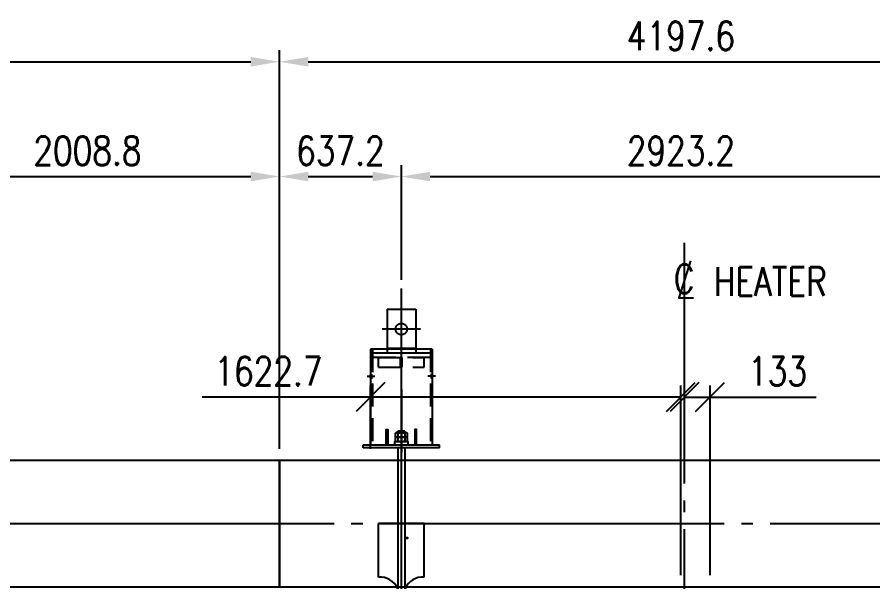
# Model space of a CAD drawing. Header units: millimetres. Extents: x 0 to 91981, y -132907 to 77676.
# Drawn here: x 7629 to 12104, y 59188 to 62140 of the extents above; entities that cross this region are included whole.
import ezdxf
from ezdxf.enums import TextEntityAlignment as Align

# ---------------------------------------------------------------- set-up
doc = ezdxf.new("R2010")
doc.units = ezdxf.units.MM
doc.header["$LTSCALE"] = 60
for name, pattern in [('CENTER', [7, 4, -1, 1, -1]), ('JNK-CENTER', [34, 30, -1.5, 1, -1.5]), ('JNK-HIDDEN', [3, 2, -1]), ('PHA', [30, 20, -2, 2, -2, 2, -2])]:
    doc.linetypes.add(name, pattern=pattern)
for name, color, linetype in [('CEN-R', 1, 'JNK-CENTER'), ('CENTER-R', 1, 'CENTER'), ('CON-C', 4, 'Continuous'), ('CON-G', 3, 'Continuous'), ('CON-W', 7, 'Continuous'), ('CON-Y', 2, 'Continuous'), ('Dim-W', 7, 'Continuous'), ('HID-Y', 2, 'JNK-HIDDEN'), ('MIS-B', 5, 'Continuous'), ('PAN-W', 6, 'PHA')]:
    doc.layers.add(name, color=color, linetype=linetype)
doc.layers.add('CONT-G', color=3, linetype='Continuous', lineweight=25)
doc.styles.add('SIMPLEX', font='simplex.shx', dxfattribs={"width": 0.8})
doc.dimstyles.new('DIM60', dxfattribs={"dimscale": 60, "dimtxt": 2.5, "dimasz": 2.5, "dimexe": 1, "dimexo": 1, "dimgap": 1, "dimtad": 1, "dimdsep": 46, "dimtxsty": 'SIMPLEX', "dimcen": 0, "dimclrd": 256, "dimclre": 256, "dimclrt": 2, "dimadec": 1, "dimazin": 2, "dimtfac": 1, "dimtix": 1, "dimtmove": 2, "dimatfit": 2, "dimfxl": 1, "dimarcsym": 1})

# ---------------------------------------------------------------- blocks, each defined once
blk = doc.blocks.new('*D1002')
at = {"layer": 'DEFPOINTS', "color": 0, "transparency": 16777216}
for p in [(9000.7, 61306.7), (6991.9, 60706.7), (9000.7, 59822.9)]:
    blk.add_point(p, dxfattribs=at)
at = {"layer": 'Dim-W', "linetype": 'ByBlock', "lineweight": -2, "transparency": 16777216}
for p, q in [((6991.9, 60766.7), (6991.9, 61366.7)), ((9000.7, 59882.9), (9000.7, 61366.7)), ((7141.9, 61306.7), (8850.7, 61306.7))]:
    blk.add_line(p, q, dxfattribs=at)
at = {"layer": 'Dim-W', "transparency": 16777216}
for points in [[(7141.9, 61331.7), (7141.9, 61281.7), (6991.9, 61306.7)], [(8850.7, 61331.7), (8850.7, 61281.7), (9000.7, 61306.7)]]:
    blk.add_solid(points, dxfattribs=at)
at = {"layer": 'Dim-W', "color": 2, "transparency": 16777216, "insert": (7996.3, 61441.7), "char_height": 150, "attachment_point": 5, "style": 'SIMPLEX'}
blk.add_mtext('2008.8', dxfattribs=at)
blk = doc.blocks.new('*D1003')
at = {"layer": 'DEFPOINTS', "color": 0, "transparency": 16777216}
for p in [(12561.1, 61306.7), (9637.9, 60706.7), (12561.1, 60706.7)]:
    blk.add_point(p, dxfattribs=at)
at = {"layer": 'Dim-W', "linetype": 'ByBlock', "lineweight": -2, "transparency": 16777216}
for p, q in [((9637.9, 60766.7), (9637.9, 61366.7)), ((12561.1, 60766.7), (12561.1, 61366.7)), ((9787.9, 61306.7), (12411.1, 61306.7))]:
    blk.add_line(p, q, dxfattribs=at)
at = {"layer": 'Dim-W', "transparency": 16777216}
for points in [[(9787.9, 61331.7), (9787.9, 61281.7), (9637.9, 61306.7)], [(12411.1, 61331.7), (12411.1, 61281.7), (12561.1, 61306.7)]]:
    blk.add_solid(points, dxfattribs=at)
at = {"layer": 'Dim-W', "color": 2, "transparency": 16777216, "insert": (11099.5, 61441.7), "char_height": 150, "attachment_point": 5, "style": 'SIMPLEX'}
blk.add_mtext('2923.2', dxfattribs=at)
blk = doc.blocks.new('*D1007')
at = {"layer": 'DEFPOINTS', "color": 0, "transparency": 16777216}
for p in [(9637.9, 61306.7), (9637.9, 60706.7), (9000.7, 59822.9)]:
    blk.add_point(p, dxfattribs=at)
at = {"layer": 'Dim-W', "linetype": 'ByBlock', "lineweight": -2, "transparency": 16777216}
for p, q in [((9000.7, 59882.9), (9000.7, 61366.7)), ((9637.9, 60766.7), (9637.9, 61366.7)), ((9150.7, 61306.7), (9487.9, 61306.7))]:
    blk.add_line(p, q, dxfattribs=at)
at = {"layer": 'Dim-W', "transparency": 16777216}
for points in [[(9150.7, 61331.7), (9150.7, 61281.7), (9000.7, 61306.7)], [(9487.9, 61331.7), (9487.9, 61281.7), (9637.9, 61306.7)]]:
    blk.add_solid(points, dxfattribs=at)
at = {"layer": 'Dim-W', "color": 2, "transparency": 16777216, "insert": (9319.3, 61441.7), "char_height": 150, "attachment_point": 5, "style": 'SIMPLEX'}
blk.add_mtext('637.2', dxfattribs=at)
blk = doc.blocks.new('*D1010')
at = {"layer": 'DEFPOINTS', "color": 0, "transparency": 16777216}
for p in [(9000.7, 61906.7), (4667.9, 59813.3), (9000.7, 59822.9)]:
    blk.add_point(p, dxfattribs=at)
at = {"layer": 'Dim-W', "linetype": 'ByBlock', "lineweight": -2, "transparency": 16777216}
for p, q in [((4667.9, 59873.3), (4667.9, 61966.7)), ((9000.7, 59882.9), (9000.7, 61966.7)), ((4817.9, 61906.7), (8850.7, 61906.7))]:
    blk.add_line(p, q, dxfattribs=at)
at = {"layer": 'Dim-W', "transparency": 16777216}
for points in [[(4817.9, 61931.7), (4817.9, 61881.7), (4667.9, 61906.7)], [(8850.7, 61931.7), (8850.7, 61881.7), (9000.7, 61906.7)]]:
    blk.add_solid(points, dxfattribs=at)
at = {"layer": 'Dim-W', "color": 2, "transparency": 16777216, "insert": (6834.3, 62041.7), "char_height": 150, "attachment_point": 5, "style": 'SIMPLEX'}
blk.add_mtext('4332.8', dxfattribs=at)
blk = doc.blocks.new('*D1011')
at = {"layer": 'DEFPOINTS', "color": 0, "transparency": 16777216}
for p in [(13198.3, 61906.7), (9000.7, 59822.9), (13198.3, 59822.9)]:
    blk.add_point(p, dxfattribs=at)
at = {"layer": 'Dim-W', "linetype": 'ByBlock', "lineweight": -2, "transparency": 16777216}
for p, q in [((9000.7, 59882.9), (9000.7, 61966.7)), ((13198.3, 59882.9), (13198.3, 61966.7)), ((9150.7, 61906.7), (13048.3, 61906.7))]:
    blk.add_line(p, q, dxfattribs=at)
at = {"layer": 'Dim-W', "transparency": 16777216}
for points in [[(9150.7, 61931.7), (9150.7, 61881.7), (9000.7, 61906.7)], [(13048.3, 61931.7), (13048.3, 61881.7), (13198.3, 61906.7)]]:
    blk.add_solid(points, dxfattribs=at)
at = {"layer": 'Dim-W', "color": 2, "transparency": 16777216, "insert": (11099.5, 62041.7), "char_height": 150, "attachment_point": 5, "style": 'SIMPLEX'}
blk.add_mtext('4197.6', dxfattribs=at)
blk = doc.blocks.new('_Oblique')
at = {"color": 0, "linetype": 'ByBlock', "lineweight": -2}
blk.add_line((-0.5, -0.5), (0.5, 0.5), dxfattribs=at)
blk = doc.blocks.new('*D1020')
at = {"linetype": 'ByBlock', "lineweight": -2, "transparency": 16777216}
for p, q in [((9476.8, 59882.9), (9476.8, 60214.2)), ((11099.5, 59222.5), (11099.5, 60214.2)), ((9476.8, 60154.2), (8596.8, 60154.2)), ((11099.5, 60154.2), (9476.8, 60154.2))]:
    blk.add_line(p, q, dxfattribs=at)
at = {"layer": 'DEFPOINTS', "color": 0, "transparency": 16777216}
for p in [(11099.5, 60154.2), (9476.8, 59822.9), (11099.5, 59162.5)]:
    blk.add_point(p, dxfattribs=at)
at = {"lineweight": -2, "transparency": 16777216, "xscale": 150, "yscale": 150, "zscale": 150, "rotation": 180}
blk.add_blockref('_Oblique', (9476.8, 60154.2), dxfattribs=at)
at = {"lineweight": -2, "transparency": 16777216, "xscale": 150, "yscale": 150, "zscale": 150}
blk.add_blockref('_Oblique', (11099.5, 60154.2), dxfattribs=at)
at = {"color": 2, "transparency": 16777216, "insert": (8942.6, 60289.2), "char_height": 150, "attachment_point": 5, "style": 'SIMPLEX'}
blk.add_mtext('1622.7', dxfattribs=at)
blk = doc.blocks.new('*D1021')
at = {"linetype": 'ByBlock', "lineweight": -2, "transparency": 16777216}
for p, q in [((11251.9, 59222.5), (11251.9, 60214.2)), ((11118.9, 60154.2), (11251.9, 60154.2)), ((11251.9, 60154.2), (11807.7, 60154.2))]:
    blk.add_line(p, q, dxfattribs=at)
at = {"layer": 'DEFPOINTS', "color": 0, "transparency": 16777216}
for p in [(11118.9, 60154.2), (11251.9, 60154.2), (11251.9, 59162.5)]:
    blk.add_point(p, dxfattribs=at)
at = {"lineweight": -2, "transparency": 16777216, "xscale": 150, "yscale": 150, "zscale": 150, "rotation": 180}
blk.add_blockref('_Oblique', (11118.9, 60154.2), dxfattribs=at)
at = {"lineweight": -2, "transparency": 16777216, "xscale": 150, "yscale": 150, "zscale": 150}
blk.add_blockref('_Oblique', (11251.9, 60154.2), dxfattribs=at)
at = {"color": 2, "transparency": 16777216, "insert": (11604.8, 60289.2), "char_height": 150, "attachment_point": 5, "style": 'SIMPLEX'}
blk.add_mtext('133', dxfattribs=at)
blk = doc.blocks.new('cl-mark')
at = {"layer": 'CON-Y'}
blk.add_lwpolyline([(0.508, 1.608), (-0.513, -1.624), (0.786, -1.624)], dxfattribs=at)
at = {"style": 'SIMPLEX', "width": 0.8}
blk.add_attdef('EQUIP-NAME', (2.541, -1.452), '', height=2.5, dxfattribs=at)
at = {"layer": 'CON-Y', "style": 'SIMPLEX', "width": 0.8}
blk.add_text('C', height=2.5, dxfattribs=at).set_placement((-0.047, 0.017), align=Align.MIDDLE)
blk = doc.blocks.new('U-BEND NUTS')
at = {"layer": 'CENTER-R'}
blk.add_line((0, 232), (0, 0), dxfattribs=at)
at = {"layer": 'CON-W', "color": 3}
for p, q in [((75, 192), (-75, 192)), ((57, 212), (-57, 212)), ((-57, 192), (-57, 212)), ((-57, 185), (-57, 127)), ((57, 192), (57, 212)), ((57, 185), (57, 127)), ((75, 120), (-75, 120)), ((75, 120), (-75, 120)), ((75, 48), (-75, 48)), ((-57, 113), (-57, 55)), ((57, 113), (57, 55))]:
    blk.add_line(p, q, dxfattribs=at)
for points in [[(-93, 185, -0.372659), (-57, 185, -0.117627), (57, 185, -0.372659), (93, 185), (93, 127, -0.372659), (57, 127, -0.117627), (-57, 127, -0.372659), (-93, 127)], [(-93, 113, -0.372659), (-57, 113, -0.117627), (57, 113, -0.372659), (93, 113), (93, 55, -0.372659), (57, 55, -0.117627), (-57, 55, -0.372659), (-93, 55)]]:
    blk.add_lwpolyline(points, format="xyb", close=True, dxfattribs=at)
blk.add_lwpolyline([(105, 0), (105, 48), (-105, 48), (-105, 0)], close=True, dxfattribs=at)

msp = doc.modelspace()

# ---------------------------------------------------------------- linework, layer by layer
at = {"layer": 'CEN-R'}
for p, q in [((11118.94309, 45422.65157), (11118.94309, 60960.39315)), ((9637.94309, 59104.37602), (9637.94308, 60721.37479)), ((9737.94308, 60509.22512), (9537.94308, 60509.22512)), ((9459.81352, 60262.70852, 684.91181), (9499.23706, 60262.70852, 684.91181)), ((9816.07265, 60262.70852, 684.91181), (9776.64911, 60262.70852, 684.91181)), ((9637.94309, 60193.68692), (9637.94309, 59865.01649)), ((5446.24309, 59492.65158), (17800.14221, 59492.65157)), ((9672.94309, 59416.93952), (9662.94309, 59416.93952))]:
    msp.add_line(p, q, dxfattribs=at)
at = {"layer": 'CEN-R', "ltscale": 60}
for p, q in [((9637.94309, 59132.33157), (9637.94309, 60706.67045)), ((9667.94309, 59421.93952), (9667.94309, 59411.93952))]:
    msp.add_line(p, q, dxfattribs=at)
at = {"layer": 'CON-G'}
for p, q in [((9437.94309, 59904.22512), (9837.94309, 59904.22512)), ((9437.94309, 59888.22512), (9437.94309, 59904.22512)), ((9837.94309, 59888.22512), (9437.94309, 59888.22512)), ((9837.94308, 59888.22512), (9837.94308, 59904.22512))]:
    msp.add_line(p, q, dxfattribs=at)
for points in [[(9557.94309, 59904.3875), (9557.94309, 59984.3875), (9567.94309, 59984.3875), (9567.94309, 59904.3875)], [(9717.94309, 59904.22512), (9717.94309, 59984.22512), (9707.94309, 59984.22512), (9707.94309, 59904.22512)]]:
    msp.add_lwpolyline(points, dxfattribs=at)
at = {"layer": 'CONT-G'}
for p, q in [((9475.99308, 60404.22512), (9475.99309, 59904.22512)), ((9799.89309, 60404.22512), (9475.99309, 60404.22512)), ((9799.89308, 60404.22512), (9799.89309, 59904.22512)), ((9618.94309, 59888.22512), (9618.94309, 59133.93494)), ((9656.94309, 59888.22512), (9656.94309, 59133.93157)), ((9518.94309, 59213.07252), (9518.94309, 59492.65157)), ((9756.94309, 59492.65157), (9518.94309, 59492.65157)), ((9756.94309, 59213.07252), (9756.94309, 59492.65157))]:
    msp.add_line(p, q, dxfattribs=at)
for points in [[(9000.74309, 59162.45157), (9000.74309, 59822.85157), (5446.24309, 59822.85157), (5446.24309, 59162.45157)], [(13198.34309, 59162.45157), (13198.34309, 59822.85157), (9000.74309, 59822.85157), (9000.74309, 59162.45157)]]:
    msp.add_lwpolyline(points, close=True, dxfattribs=at)
msp.add_circle((9667.94309, 59416.93952), 3, dxfattribs=at)
for centre, start, end in [((9526.11859, 59113.33029), 23.32915497, 94.11479558), ((9749.76759, 59113.33029), 85.88520444, 156.67084505)]:
    msp.add_arc(centre, 100, start, end, dxfattribs=at)
at = {"layer": 'HID-Y', "color": 2}
for p, q in [((9486.30308, 60404.22512), (9486.30309, 59904.22512)), ((9789.58308, 60384.22512), (9486.30308, 60384.22512)), ((9789.58308, 60404.22512), (9789.58309, 59904.22512)), ((9789.58308, 60360.22512), (9486.30308, 60360.22512)), ((9517.94309, 60360.22512), (9757.94309, 60360.22512)), ((9517.94309, 60310.22512), (9517.94309, 60360.22512)), ((9632.94309, 60310.22512), (9632.94309, 60360.22512)), ((9642.94309, 60310.22512), (9642.94309, 60360.22512)), ((9757.94309, 60310.22512), (9757.94309, 60360.22512)), ((9517.94309, 60310.22512), (9757.94309, 60310.22512))]:
    msp.add_line(p, q, dxfattribs=at)
at = {"layer": 'HID-Y'}
for p, q in [((9475.99308, 60270.70852, 684.91181), (9486.31408, 60270.70852, 684.91181)), ((9475.99308, 60254.70852, 684.91181), (9486.31408, 60254.70852, 684.91181)), ((9799.89308, 60270.70852, 684.91181), (9789.57208, 60270.70852, 684.91181)), ((9799.89308, 60254.70852, 684.91181), (9789.57208, 60254.70852, 684.91181))]:
    msp.add_line(p, q, dxfattribs=at)
at = {"layer": 'MIS-B'}
for p, q in [((9475.99308, 60254.70852), (9475.99308, 60270.70852)), ((9799.89308, 60254.70852), (9799.89308, 60270.70852))]:
    msp.add_line(p, q, dxfattribs=at)
at = {"layer": 'PAN-W'}
for p, q in [((9562.94308, 60614.22512), (9712.94308, 60614.22512)), ((9562.94308, 60614.22512), (9562.94308, 60384.22512)), ((9712.94308, 60614.22513), (9712.94308, 60384.22512)), ((9712.94308, 60408.22512), (9562.94308, 60408.22512)), ((9712.94308, 60384.22512), (9562.94308, 60384.22512))]:
    msp.add_line(p, q, dxfattribs=at)
msp.add_circle((9637.94308, 60509.22512), 30, dxfattribs=at)

# ---------------------------------------------------------------- block references
at = {"xscale": 0.3333333333333333, "yscale": 0.3333333333333333, "zscale": 0.3333333333333333}
msp.add_blockref('U-BEND NUTS', (9637.94308, 59904.22514), dxfattribs=at)
at = {"layer": 'CON-C', "xscale": 60, "yscale": 60, "zscale": 60}
msp.add_blockref('cl-mark', (11119.09818, 60770.18385), dxfattribs=at).add_auto_attribs({'EQUIP-NAME': 'HEATER'})

# ---------------------------------------------------------------- dimensions: what is measured, and where the dimension line sits
for base, p1, p2, picture, middle in [((11099.54309, 60154.22512), (9476.84146, 59822.85157), (11099.54309, 59162.45157), '*D1020', (8942.55575, 60154.22512)), ((11251.94309, 60154.22512), (11118.94309, 60154.22512), (11251.94309, 59162.45157), '*D1021', (11604.80023, 60154.22512))]:
    dim = msp.add_linear_dim(base=base, p1=p1, p2=p2, dimstyle='DIM60', override={"dimblk1": 'Oblique', "dimblk2": 'Oblique', "dimsah": 1, "dimtmove": 0})
    dim.commit()
    dim.dimension.update_dxf_attribs({"geometry": picture, "text_midpoint": middle, "dimtype": 160})
at = {"layer": 'Dim-W'}
dim = msp.add_linear_dim(base=(9000.74309, 61906.67045), p1=(4667.94309, 59813.25157), p2=(9000.74309, 59822.85157), dimstyle='DIM60', override={"dimtmove": 0}, dxfattribs=at)
dim.commit()
dim.dimension.update_dxf_attribs({"geometry": '*D1010', "text_midpoint": (6834.34309, 61906.67045), "dimtype": 160})
for base, p2, picture, middle in [((13198.34309, 61906.67045), (13198.34309, 59822.85157), '*D1011', (11099.54309, 62041.67045)), ((9637.94309, 61306.67045), (9637.94309, 60706.67045), '*D1007', (9319.34309, 61441.67045))]:
    dim = msp.add_linear_dim(base=base, p1=(9000.74309, 59822.85157), p2=p2, dimstyle='DIM60', dxfattribs=at)
    dim.commit()
    dim.dimension.update_dxf_attribs({"geometry": picture, "text_midpoint": middle})
for base, p1, p2, picture, middle in [((9000.74309, 61306.67045), (6991.94308, 60706.67045), (9000.74309, 59822.85157), '*D1002', (7996.34308, 61441.67045)), ((12561.14309, 61306.67045), (9637.94309, 60706.67045), (12561.14309, 60706.67045), '*D1003', (11099.54309, 61441.67045))]:
    dim = msp.add_linear_dim(base=base, p1=p1, p2=p2, dimstyle='DIM60', override={"dimdec": 1}, dxfattribs=at)
    dim.commit()
    dim.dimension.update_dxf_attribs({"geometry": picture, "text_midpoint": middle})

doc.saveas('drawing.dxf')
